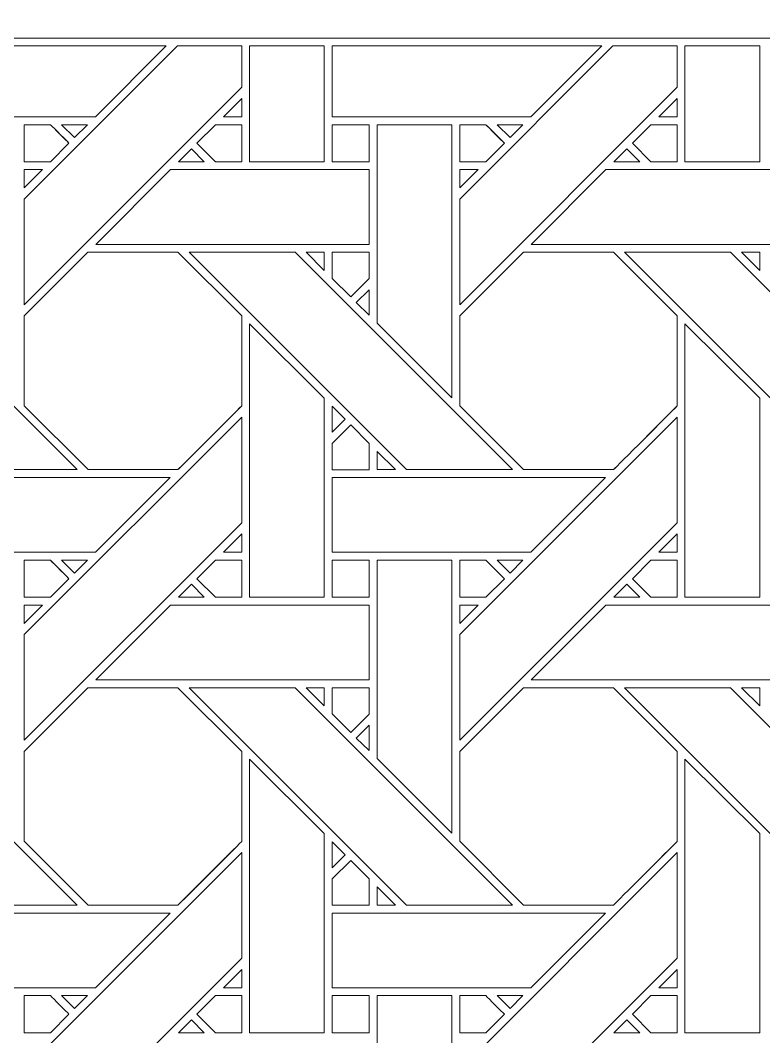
# Model space of a CAD drawing. Header units: inches. Extents: x 6.4 to 18.4, y 3.1 to 15.1.
# Drawn here: x 12.612 to 14.231, y 5.251 to 7.465 of the extents above; entities that cross this region are included whole.
import ezdxf

# ---------------------------------------------------------------- set-up
doc = ezdxf.new("R2010")
doc.units = ezdxf.units.IN
doc.header["$MEASUREMENT"] = 0
doc.layers.add('Design', color=7, linetype='Continuous', lineweight=0)

msp = doc.modelspace()

# ---------------------------------------------------------------- linework, layer by layer
at = {"layer": 'Design'}
for points, knots in [([(12.3829, 15.0948), (9.0691, 15.0948), (6.3829, 12.4085), (6.3829, 9.0948), (6.3829, 5.7811), (9.0691, 3.0948), (12.3829, 3.0948), (15.6966, 3.0948), (18.3829, 5.7811), (18.3829, 9.0948), (18.3829, 12.4085), (15.6966, 15.0948), (12.3829, 15.0948)], [0, 0, 0, 0, 1, 1, 1, 2, 2, 2, 3, 3, 3, 4, 4, 4, 4]), ([(17.3637, 7.426), (17.3637, 7.426), (17.338, 7.426), (17.338, 7.426), (16.5066, 7.426), (16.0033, 7.426), (15.7121, 7.426), (15.4417, 7.426), (15.3541, 7.426), (15.3568, 7.426), (14.6303, 7.426), (12.5831, 7.426), (7.4146, 7.426), (7.402, 7.426), (7.3964, 7.4266), (7.3922, 7.4227), (7.3894, 7.42), (7.3876, 7.4172), (7.3922, 7.4035), (8.0968, 5.3236), (10.0649, 3.8266), (12.3829, 3.8266), (14.6933, 3.8266), (16.6562, 5.314), (17.3666, 7.3834), (17.3711, 7.3963), (17.3739, 7.4043), (17.3756, 7.4094), (17.3784, 7.4176), (17.3723, 7.426), (17.3637, 7.426)], [0, 0, 0, 0, 1, 1, 1, 2, 2, 2, 3, 3, 3, 4, 4, 4, 5, 5, 5, 6, 6, 6, 7, 7, 7, 8, 8, 8, 9, 9, 9, 10, 10, 10, 10]), ([(12.3425, 7.4093), (12.3425, 7.4093), (12.9298, 7.4093), (12.9298, 7.4093), (12.9298, 7.4093), (12.7755, 7.255), (12.7755, 7.255), (12.7755, 7.255), (12.3425, 7.255), (12.3425, 7.255), (12.3425, 7.255), (12.3425, 7.4093), (12.3425, 7.4093)], [0, 0, 0, 0, 1, 1, 1, 2, 2, 2, 3, 3, 3, 4, 4, 4, 4]), ([(13.0941, 7.4093), (13.0941, 7.4093), (13.0941, 7.3192), (13.0941, 7.3192), (13.0941, 7.3192), (12.6204, 6.8455), (12.6204, 6.8455), (12.6204, 6.8455), (12.6204, 7.0756), (12.6204, 7.0756), (12.6204, 7.0756), (12.9541, 7.4093), (12.9541, 7.4093), (12.9541, 7.4093), (13.0941, 7.4093), (13.0941, 7.4093)], [0, 0, 0, 0, 1, 1, 1, 2, 2, 2, 3, 3, 3, 4, 4, 4, 5, 5, 5, 5]), ([(13.1112, 7.4093), (13.1112, 7.4093), (13.274, 7.4093), (13.274, 7.4093), (13.274, 7.4093), (13.274, 7.157), (13.274, 7.157), (13.274, 7.157), (13.1112, 7.157), (13.1112, 7.157), (13.1112, 7.157), (13.1112, 7.4093), (13.1112, 7.4093)], [0, 0, 0, 0, 1, 1, 1, 2, 2, 2, 3, 3, 3, 4, 4, 4, 4]), ([(13.2913, 7.4093), (13.2913, 7.4093), (13.8786, 7.4093), (13.8786, 7.4093), (13.8786, 7.4093), (13.7242, 7.255), (13.7242, 7.255), (13.7242, 7.255), (13.2913, 7.255), (13.2913, 7.255), (13.2913, 7.255), (13.2913, 7.4093), (13.2913, 7.4093)], [0, 0, 0, 0, 1, 1, 1, 2, 2, 2, 3, 3, 3, 4, 4, 4, 4]), ([(14.0428, 7.4093), (14.0428, 7.4093), (14.0428, 7.3192), (14.0428, 7.3192), (14.0428, 7.3192), (13.5691, 6.8455), (13.5691, 6.8455), (13.5691, 6.8455), (13.5691, 7.0756), (13.5691, 7.0756), (13.5691, 7.0756), (13.9028, 7.4093), (13.9028, 7.4093), (13.9028, 7.4093), (14.0428, 7.4093), (14.0428, 7.4093)], [0, 0, 0, 0, 1, 1, 1, 2, 2, 2, 3, 3, 3, 4, 4, 4, 5, 5, 5, 5]), ([(14.0599, 7.4093), (14.0599, 7.4093), (14.2227, 7.4093), (14.2227, 7.4093), (14.2227, 7.4093), (14.2227, 7.157), (14.2227, 7.157), (14.2227, 7.157), (14.0599, 7.157), (14.0599, 7.157), (14.0599, 7.157), (14.0599, 7.4093), (14.0599, 7.4093)], [0, 0, 0, 0, 1, 1, 1, 2, 2, 2, 3, 3, 3, 4, 4, 4, 4]), ([(13.0543, 7.255), (13.0543, 7.255), (13.0941, 7.2948), (13.0941, 7.2948), (13.0941, 7.2948), (13.0941, 7.255), (13.0941, 7.255), (13.0941, 7.255), (13.0543, 7.255), (13.0543, 7.255)], [0, 0, 0, 0, 1, 1, 1, 2, 2, 2, 3, 3, 3, 3]), ([(14.003, 7.255), (14.003, 7.255), (14.0428, 7.2948), (14.0428, 7.2948), (14.0428, 7.2948), (14.0428, 7.255), (14.0428, 7.255), (14.0428, 7.255), (14.003, 7.255), (14.003, 7.255)], [0, 0, 0, 0, 1, 1, 1, 2, 2, 2, 3, 3, 3, 3]), ([(12.6204, 7.1569), (12.6204, 7.1569), (12.6204, 7.2377), (12.6204, 7.2377), (12.6204, 7.2377), (12.6775, 7.2377), (12.6775, 7.2377), (12.6826, 7.2326), (12.7134, 7.2018), (12.7178, 7.1974), (12.7178, 7.1974), (12.6774, 7.1569), (12.6774, 7.1569), (12.6774, 7.1569), (12.6204, 7.1569), (12.6204, 7.1569)], [0, 0, 0, 0, 1, 1, 1, 2, 2, 2, 3, 3, 3, 4, 4, 4, 5, 5, 5, 5]), ([(12.7178, 7.1974), (12.7178, 7.1974), (12.6774, 7.1569), (12.6774, 7.1569), (12.6774, 7.1569), (12.6204, 7.1569), (12.6204, 7.1569), (12.6204, 7.1569), (12.6204, 7.2377), (12.6204, 7.2377), (12.6204, 7.2377), (12.6775, 7.2377), (12.6775, 7.2377), (12.6829, 7.2323), (12.7178, 7.1974), (12.7178, 7.1974)], [0, 0, 0, 0, 1, 1, 1, 2, 2, 2, 3, 3, 3, 4, 4, 4, 5, 5, 5, 5]), ([(12.7018, 7.2377), (12.7018, 7.2377), (12.7583, 7.2377), (12.7583, 7.2377), (12.7583, 7.2377), (12.73, 7.2096), (12.73, 7.2096), (12.73, 7.2096), (12.7018, 7.2377), (12.7018, 7.2377)], [0, 0, 0, 0, 1, 1, 1, 2, 2, 2, 3, 3, 3, 3]), ([(13.0941, 7.1569), (13.0941, 7.1569), (13.037, 7.1569), (13.037, 7.1569), (13.037, 7.1569), (12.9966, 7.1973), (12.9966, 7.1973), (12.9966, 7.1973), (13.037, 7.2377), (13.037, 7.2377), (13.037, 7.2377), (13.0941, 7.2377), (13.0941, 7.2377), (13.0941, 7.2377), (13.0941, 7.1569), (13.0941, 7.1569)], [0, 0, 0, 0, 1, 1, 1, 2, 2, 2, 3, 3, 3, 4, 4, 4, 5, 5, 5, 5]), ([(13.0941, 7.2377), (13.0941, 7.2377), (13.0941, 7.1569), (13.0941, 7.1569), (13.0941, 7.1569), (13.037, 7.1569), (13.037, 7.1569), (13.037, 7.1569), (12.9966, 7.1973), (12.9966, 7.1973), (12.9966, 7.1973), (13.037, 7.2377), (13.037, 7.2377), (13.037, 7.2377), (13.0941, 7.2377), (13.0941, 7.2377)], [0, 0, 0, 0, 1, 1, 1, 2, 2, 2, 3, 3, 3, 4, 4, 4, 5, 5, 5, 5]), ([(13.2913, 7.1569), (13.2913, 7.1569), (13.2913, 7.2377), (13.2913, 7.2377), (13.2913, 7.2377), (13.3715, 7.2377), (13.3715, 7.2377), (13.3715, 7.2377), (13.3715, 7.1569), (13.3715, 7.1569), (13.3715, 7.1569), (13.2913, 7.1569), (13.2913, 7.1569)], [0, 0, 0, 0, 1, 1, 1, 2, 2, 2, 3, 3, 3, 4, 4, 4, 4]), ([(13.2913, 7.2377), (13.2913, 7.2377), (13.3715, 7.2377), (13.3715, 7.2377), (13.3715, 7.2377), (13.3715, 7.1569), (13.3715, 7.1569), (13.3715, 7.1569), (13.2913, 7.1569), (13.2913, 7.1569), (13.2913, 7.1569), (13.2913, 7.2377), (13.2913, 7.2377)], [0, 0, 0, 0, 1, 1, 1, 2, 2, 2, 3, 3, 3, 4, 4, 4, 4]), ([(13.3891, 6.8055), (13.3891, 6.8055), (13.3891, 7.2377), (13.3891, 7.2377), (13.3891, 7.2377), (13.552, 7.2377), (13.552, 7.2377), (13.552, 7.2377), (13.552, 6.6426), (13.552, 6.6426), (13.552, 6.6426), (13.3891, 6.8055), (13.3891, 6.8055)], [0, 0, 0, 0, 1, 1, 1, 2, 2, 2, 3, 3, 3, 4, 4, 4, 4]), ([(13.5691, 7.1569), (13.5691, 7.1569), (13.5691, 7.2377), (13.5691, 7.2377), (13.5691, 7.2377), (13.6262, 7.2377), (13.6262, 7.2377), (13.6313, 7.2326), (13.6621, 7.2018), (13.6665, 7.1974), (13.6665, 7.1974), (13.6261, 7.1569), (13.6261, 7.1569), (13.6261, 7.1569), (13.5691, 7.1569), (13.5691, 7.1569)], [0, 0, 0, 0, 1, 1, 1, 2, 2, 2, 3, 3, 3, 4, 4, 4, 5, 5, 5, 5]), ([(13.6665, 7.1974), (13.6665, 7.1974), (13.6261, 7.1569), (13.6261, 7.1569), (13.6261, 7.1569), (13.5691, 7.1569), (13.5691, 7.1569), (13.5691, 7.1569), (13.5691, 7.2377), (13.5691, 7.2377), (13.5691, 7.2377), (13.6262, 7.2377), (13.6262, 7.2377), (13.6316, 7.2323), (13.6665, 7.1974), (13.6665, 7.1974)], [0, 0, 0, 0, 1, 1, 1, 2, 2, 2, 3, 3, 3, 4, 4, 4, 5, 5, 5, 5]), ([(13.6505, 7.2377), (13.6505, 7.2377), (13.707, 7.2377), (13.707, 7.2377), (13.707, 7.2377), (13.6787, 7.2096), (13.6787, 7.2096), (13.6787, 7.2096), (13.6505, 7.2377), (13.6505, 7.2377)], [0, 0, 0, 0, 1, 1, 1, 2, 2, 2, 3, 3, 3, 3]), ([(14.0428, 7.1569), (14.0428, 7.1569), (13.9857, 7.1569), (13.9857, 7.1569), (13.9857, 7.1569), (13.9453, 7.1973), (13.9453, 7.1973), (13.9453, 7.1973), (13.9858, 7.2377), (13.9858, 7.2377), (13.9858, 7.2377), (14.0428, 7.2377), (14.0428, 7.2377), (14.0428, 7.2377), (14.0428, 7.1569), (14.0428, 7.1569)], [0, 0, 0, 0, 1, 1, 1, 2, 2, 2, 3, 3, 3, 4, 4, 4, 5, 5, 5, 5]), ([(14.0428, 7.1569), (14.0428, 7.1569), (13.9857, 7.1569), (13.9857, 7.1569), (13.9857, 7.1569), (13.9453, 7.1973), (13.9453, 7.1973), (13.9453, 7.1973), (13.9858, 7.2377), (13.9858, 7.2377), (13.9858, 7.2377), (14.0428, 7.2377), (14.0428, 7.2377), (14.0428, 7.2377), (14.0428, 7.1569), (14.0428, 7.1569)], [0, 0, 0, 0, 1, 1, 1, 2, 2, 2, 3, 3, 3, 4, 4, 4, 5, 5, 5, 5]), ([(13.0127, 7.157), (13.0127, 7.157), (12.9562, 7.157), (12.9562, 7.157), (12.9562, 7.157), (12.9845, 7.1852), (12.9845, 7.1852), (12.9845, 7.1852), (13.0127, 7.157), (13.0127, 7.157)], [0, 0, 0, 0, 1, 1, 1, 2, 2, 2, 3, 3, 3, 3]), ([(13.905, 7.157), (13.905, 7.157), (13.9332, 7.1852), (13.9332, 7.1852), (13.9332, 7.1852), (13.9615, 7.157), (13.9615, 7.157), (13.9615, 7.157), (13.905, 7.157), (13.905, 7.157)], [0, 0, 0, 0, 1, 1, 1, 2, 2, 2, 3, 3, 3, 3]), ([(12.6602, 7.1398), (12.6602, 7.1398), (12.6204, 7.1), (12.6204, 7.1), (12.6204, 7.1), (12.6204, 7.1398), (12.6204, 7.1398), (12.6204, 7.1398), (12.6602, 7.1398), (12.6602, 7.1398)], [0, 0, 0, 0, 1, 1, 1, 2, 2, 2, 3, 3, 3, 3]), ([(13.3715, 7.1398), (13.3715, 7.1398), (13.3715, 6.977), (13.3715, 6.977), (13.3715, 6.977), (12.7762, 6.977), (12.7762, 6.977), (12.7762, 6.977), (12.9391, 7.1398), (12.9391, 7.1398), (12.9391, 7.1398), (13.3715, 7.1398), (13.3715, 7.1398)], [0, 0, 0, 0, 1, 1, 1, 2, 2, 2, 3, 3, 3, 4, 4, 4, 4]), ([(13.609, 7.1398), (13.609, 7.1398), (13.5691, 7.1), (13.5691, 7.1), (13.5691, 7.1), (13.5691, 7.1398), (13.5691, 7.1398), (13.5691, 7.1398), (13.609, 7.1398), (13.609, 7.1398)], [0, 0, 0, 0, 1, 1, 1, 2, 2, 2, 3, 3, 3, 3]), ([(14.3203, 7.1398), (14.3203, 7.1398), (14.3203, 6.977), (14.3203, 6.977), (14.3203, 6.977), (13.725, 6.977), (13.725, 6.977), (13.725, 6.977), (13.8878, 7.1398), (13.8878, 7.1398), (13.8878, 7.1398), (14.3203, 7.1398), (14.3203, 7.1398)], [0, 0, 0, 0, 1, 1, 1, 2, 2, 2, 3, 3, 3, 4, 4, 4, 4]), ([(12.7354, 6.4862), (12.7354, 6.4862), (12.5044, 6.4862), (12.5044, 6.4862), (12.5044, 6.4862), (12.0308, 6.9599), (12.0308, 6.9599), (12.0308, 6.9599), (12.2618, 6.9599), (12.2618, 6.9599), (12.2618, 6.9599), (12.7354, 6.4862), (12.7354, 6.4862)], [0, 0, 0, 0, 1, 1, 1, 2, 2, 2, 3, 3, 3, 4, 4, 4, 4]), ([(12.9553, 6.4862), (12.9553, 6.4862), (12.7596, 6.4862), (12.7596, 6.4862), (12.7596, 6.4862), (12.6204, 6.6255), (12.6204, 6.6255), (12.6204, 6.6255), (12.6204, 6.8211), (12.6204, 6.8211), (12.6204, 6.8211), (12.7591, 6.9598), (12.7591, 6.9598), (12.7591, 6.9598), (12.9553, 6.9598), (12.9553, 6.9598), (12.9553, 6.9598), (13.0941, 6.8211), (13.0941, 6.8211), (13.0941, 6.8211), (13.0941, 6.6249), (13.0941, 6.6249), (13.0763, 6.607), (12.9643, 6.4952), (12.9553, 6.4862)], [0, 0, 0, 0, 1, 1, 1, 2, 2, 2, 3, 3, 3, 4, 4, 4, 5, 5, 5, 6, 6, 6, 7, 7, 7, 8, 8, 8, 8]), ([(12.9553, 6.9598), (12.9553, 6.9598), (13.0941, 6.8211), (13.0941, 6.8211), (13.0941, 6.8211), (13.0941, 6.6249), (13.0941, 6.6249), (13.0756, 6.6063), (12.9638, 6.4947), (12.9553, 6.4862), (12.9553, 6.4862), (12.7596, 6.4862), (12.7596, 6.4862), (12.7596, 6.4862), (12.6204, 6.6255), (12.6204, 6.6255), (12.6204, 6.6255), (12.6204, 6.8211), (12.6204, 6.8211), (12.6204, 6.8211), (12.7591, 6.9598), (12.7591, 6.9598), (12.7591, 6.9598), (12.9553, 6.9598), (12.9553, 6.9598)], [0, 0, 0, 0, 1, 1, 1, 2, 2, 2, 3, 3, 3, 4, 4, 4, 5, 5, 5, 6, 6, 6, 7, 7, 7, 8, 8, 8, 8]), ([(13.6841, 6.4862), (13.6841, 6.4862), (13.4531, 6.4862), (13.4531, 6.4862), (13.4531, 6.4862), (12.9795, 6.9599), (12.9795, 6.9599), (12.9795, 6.9599), (13.2105, 6.9599), (13.2105, 6.9599), (13.2105, 6.9599), (13.6841, 6.4862), (13.6841, 6.4862)], [0, 0, 0, 0, 1, 1, 1, 2, 2, 2, 3, 3, 3, 4, 4, 4, 4]), ([(13.2346, 6.9599), (13.2346, 6.9599), (13.2741, 6.9599), (13.2741, 6.9599), (13.2741, 6.9599), (13.2741, 6.92), (13.2741, 6.92), (13.2741, 6.92), (13.2346, 6.9599), (13.2346, 6.9599)], [0, 0, 0, 0, 1, 1, 1, 2, 2, 2, 3, 3, 3, 3]), ([(13.2913, 6.9027), (13.2913, 6.9027), (13.2913, 6.9599), (13.2913, 6.9599), (13.2913, 6.9599), (13.3715, 6.9599), (13.3715, 6.9599), (13.3715, 6.9599), (13.3715, 6.9023), (13.3715, 6.9023), (13.3715, 6.9023), (13.3316, 6.8623), (13.3316, 6.8623), (13.3316, 6.8623), (13.2913, 6.9027), (13.2913, 6.9027)], [0, 0, 0, 0, 1, 1, 1, 2, 2, 2, 3, 3, 3, 4, 4, 4, 5, 5, 5, 5]), ([(13.3715, 6.9023), (13.3715, 6.9023), (13.3316, 6.8623), (13.3316, 6.8623), (13.3316, 6.8623), (13.2913, 6.9027), (13.2913, 6.9027), (13.2913, 6.9027), (13.2913, 6.9599), (13.2913, 6.9599), (13.2913, 6.9599), (13.3715, 6.9599), (13.3715, 6.9599), (13.3715, 6.9599), (13.3715, 6.9023), (13.3715, 6.9023)], [0, 0, 0, 0, 1, 1, 1, 2, 2, 2, 3, 3, 3, 4, 4, 4, 5, 5, 5, 5]), ([(13.9041, 6.4862), (13.9041, 6.4862), (13.7084, 6.4862), (13.7084, 6.4862), (13.7084, 6.4862), (13.5691, 6.6255), (13.5691, 6.6255), (13.5691, 6.6255), (13.5691, 6.8211), (13.5691, 6.8211), (13.5691, 6.8211), (13.7078, 6.9598), (13.7078, 6.9598), (13.7078, 6.9598), (13.904, 6.9598), (13.904, 6.9598), (13.904, 6.9598), (14.0428, 6.8211), (14.0428, 6.8211), (14.0428, 6.8211), (14.0428, 6.6249), (14.0428, 6.6249), (14.025, 6.607), (13.9131, 6.4952), (13.9041, 6.4862)], [0, 0, 0, 0, 1, 1, 1, 2, 2, 2, 3, 3, 3, 4, 4, 4, 5, 5, 5, 6, 6, 6, 7, 7, 7, 8, 8, 8, 8]), ([(13.904, 6.9598), (13.904, 6.9598), (14.0428, 6.8211), (14.0428, 6.8211), (14.0428, 6.8211), (14.0428, 6.6249), (14.0428, 6.6249), (14.0247, 6.6067), (13.9129, 6.495), (13.9041, 6.4862), (13.9041, 6.4862), (13.7084, 6.4862), (13.7084, 6.4862), (13.7084, 6.4862), (13.5691, 6.6255), (13.5691, 6.6255), (13.5691, 6.6255), (13.5691, 6.8211), (13.5691, 6.8211), (13.5691, 6.8211), (13.7078, 6.9598), (13.7078, 6.9598), (13.7078, 6.9598), (13.904, 6.9598), (13.904, 6.9598)], [0, 0, 0, 0, 1, 1, 1, 2, 2, 2, 3, 3, 3, 4, 4, 4, 5, 5, 5, 6, 6, 6, 7, 7, 7, 8, 8, 8, 8]), ([(14.6329, 6.4862), (14.6329, 6.4862), (14.4018, 6.4862), (14.4018, 6.4862), (14.4018, 6.4862), (13.9283, 6.9599), (13.9283, 6.9599), (13.9283, 6.9599), (14.1592, 6.9599), (14.1592, 6.9599), (14.1592, 6.9599), (14.6329, 6.4862), (14.6329, 6.4862)], [0, 0, 0, 0, 1, 1, 1, 2, 2, 2, 3, 3, 3, 4, 4, 4, 4]), ([(14.1833, 6.9599), (14.1833, 6.9599), (14.2228, 6.9599), (14.2228, 6.9599), (14.2228, 6.9599), (14.2228, 6.92), (14.2228, 6.92), (14.2228, 6.92), (14.1833, 6.9599), (14.1833, 6.9599)], [0, 0, 0, 0, 1, 1, 1, 2, 2, 2, 3, 3, 3, 3]), ([(13.3715, 6.878), (13.3715, 6.878), (13.3715, 6.8229), (13.3715, 6.8229), (13.3715, 6.8229), (13.3438, 6.8503), (13.3438, 6.8503), (13.3438, 6.8503), (13.3715, 6.878), (13.3715, 6.878)], [0, 0, 0, 0, 1, 1, 1, 2, 2, 2, 3, 3, 3, 3]), ([(13.1112, 6.2082), (13.1112, 6.2082), (13.1112, 6.8041), (13.1112, 6.8041), (13.1112, 6.8041), (13.274, 6.6419), (13.274, 6.6419), (13.274, 6.6419), (13.274, 6.2082), (13.274, 6.2082), (13.274, 6.2082), (13.1112, 6.2082), (13.1112, 6.2082)], [0, 0, 0, 0, 1, 1, 1, 2, 2, 2, 3, 3, 3, 4, 4, 4, 4]), ([(14.0599, 6.2082), (14.0599, 6.2082), (14.0599, 6.8041), (14.0599, 6.8041), (14.0599, 6.8041), (14.2227, 6.6419), (14.2227, 6.6419), (14.2227, 6.6419), (14.2227, 6.2082), (14.2227, 6.2082), (14.2227, 6.2082), (14.0599, 6.2082), (14.0599, 6.2082)], [0, 0, 0, 0, 1, 1, 1, 2, 2, 2, 3, 3, 3, 4, 4, 4, 4]), ([(13.2913, 6.5677), (13.2913, 6.5677), (13.2913, 6.6244), (13.2913, 6.6244), (13.2913, 6.6244), (13.3195, 6.5958), (13.3195, 6.5958), (13.3195, 6.5958), (13.2913, 6.5677), (13.2913, 6.5677)], [0, 0, 0, 0, 1, 1, 1, 2, 2, 2, 3, 3, 3, 3]), ([(13.0941, 6.3705), (13.0941, 6.3705), (12.6204, 5.8968), (12.6204, 5.8968), (12.6204, 5.8968), (12.6204, 6.1269), (12.6204, 6.1269), (12.6204, 6.1269), (13.0941, 6.6005), (13.0941, 6.6005), (13.0941, 6.6005), (13.0941, 6.3705), (13.0941, 6.3705)], [0, 0, 0, 0, 1, 1, 1, 2, 2, 2, 3, 3, 3, 4, 4, 4, 4]), ([(14.0428, 6.3705), (14.0428, 6.3705), (13.5691, 5.8968), (13.5691, 5.8968), (13.5691, 5.8968), (13.5691, 6.1269), (13.5691, 6.1269), (13.5691, 6.1269), (14.0428, 6.6005), (14.0428, 6.6005), (14.0428, 6.6005), (14.0428, 6.3705), (14.0428, 6.3705)], [0, 0, 0, 0, 1, 1, 1, 2, 2, 2, 3, 3, 3, 4, 4, 4, 4]), ([(13.3719, 6.486), (13.3719, 6.486), (13.2913, 6.486), (13.2913, 6.486), (13.2913, 6.486), (13.2913, 6.5433), (13.2913, 6.5433), (13.2913, 6.5433), (13.3316, 6.5836), (13.3316, 6.5836), (13.3316, 6.5836), (13.3719, 6.5433), (13.3719, 6.5433), (13.3719, 6.5433), (13.3719, 6.486), (13.3719, 6.486)], [0, 0, 0, 0, 1, 1, 1, 2, 2, 2, 3, 3, 3, 4, 4, 4, 5, 5, 5, 5]), ([(13.3049, 6.5569), (13.3049, 6.5569), (13.3316, 6.5836), (13.3316, 6.5836), (13.3316, 6.5836), (13.3719, 6.5433), (13.3719, 6.5433), (13.3719, 6.5433), (13.3719, 6.486), (13.3719, 6.486), (13.3719, 6.486), (13.2913, 6.486), (13.2913, 6.486), (13.2913, 6.486), (13.2913, 6.5433), (13.2913, 6.5433), (13.2913, 6.5433), (13.3049, 6.5569), (13.3049, 6.5569)], [0, 0, 0, 0, 1, 1, 1, 2, 2, 2, 3, 3, 3, 4, 4, 4, 5, 5, 5, 6, 6, 6, 6]), ([(13.3892, 6.4862), (13.3892, 6.4862), (13.3892, 6.526), (13.3892, 6.526), (13.3892, 6.526), (13.4289, 6.4862), (13.4289, 6.4862), (13.4289, 6.4862), (13.3892, 6.4862), (13.3892, 6.4862)], [0, 0, 0, 0, 1, 1, 1, 2, 2, 2, 3, 3, 3, 3]), ([(12.9382, 6.469), (12.9382, 6.469), (12.7755, 6.3063), (12.7755, 6.3063), (12.7755, 6.3063), (12.3425, 6.3063), (12.3425, 6.3063), (12.3425, 6.3063), (12.3425, 6.469), (12.3425, 6.469), (12.3425, 6.469), (12.9382, 6.469), (12.9382, 6.469)], [0, 0, 0, 0, 1, 1, 1, 2, 2, 2, 3, 3, 3, 4, 4, 4, 4]), ([(13.887, 6.469), (13.887, 6.469), (13.7242, 6.3063), (13.7242, 6.3063), (13.7242, 6.3063), (13.2913, 6.3063), (13.2913, 6.3063), (13.2913, 6.3063), (13.2913, 6.469), (13.2913, 6.469), (13.2913, 6.469), (13.887, 6.469), (13.887, 6.469)], [0, 0, 0, 0, 1, 1, 1, 2, 2, 2, 3, 3, 3, 4, 4, 4, 4]), ([(13.0543, 6.3063), (13.0543, 6.3063), (13.0941, 6.3461), (13.0941, 6.3461), (13.0941, 6.3461), (13.0941, 6.3063), (13.0941, 6.3063), (13.0941, 6.3063), (13.0543, 6.3063), (13.0543, 6.3063)], [0, 0, 0, 0, 1, 1, 1, 2, 2, 2, 3, 3, 3, 3]), ([(14.003, 6.3063), (14.003, 6.3063), (14.0428, 6.3461), (14.0428, 6.3461), (14.0428, 6.3461), (14.0428, 6.3063), (14.0428, 6.3063), (14.0428, 6.3063), (14.003, 6.3063), (14.003, 6.3063)], [0, 0, 0, 0, 1, 1, 1, 2, 2, 2, 3, 3, 3, 3]), ([(12.6204, 6.2082), (12.6204, 6.2082), (12.6204, 6.289), (12.6204, 6.289), (12.6204, 6.289), (12.6775, 6.289), (12.6775, 6.289), (12.6826, 6.2839), (12.7134, 6.2531), (12.7178, 6.2486), (12.7178, 6.2486), (12.6774, 6.2082), (12.6774, 6.2082), (12.6774, 6.2082), (12.6204, 6.2082), (12.6204, 6.2082)], [0, 0, 0, 0, 1, 1, 1, 2, 2, 2, 3, 3, 3, 4, 4, 4, 5, 5, 5, 5]), ([(12.7178, 6.2486), (12.7178, 6.2486), (12.6774, 6.2082), (12.6774, 6.2082), (12.6774, 6.2082), (12.6204, 6.2082), (12.6204, 6.2082), (12.6204, 6.2082), (12.6204, 6.289), (12.6204, 6.289), (12.6204, 6.289), (12.6775, 6.289), (12.6775, 6.289), (12.6829, 6.2836), (12.7178, 6.2486), (12.7178, 6.2486)], [0, 0, 0, 0, 1, 1, 1, 2, 2, 2, 3, 3, 3, 4, 4, 4, 5, 5, 5, 5]), ([(12.7018, 6.289), (12.7018, 6.289), (12.7583, 6.289), (12.7583, 6.289), (12.7583, 6.289), (12.73, 6.2608), (12.73, 6.2608), (12.73, 6.2608), (12.7018, 6.289), (12.7018, 6.289)], [0, 0, 0, 0, 1, 1, 1, 2, 2, 2, 3, 3, 3, 3]), ([(13.0941, 6.2082), (13.0941, 6.2082), (13.037, 6.2082), (13.037, 6.2082), (13.037, 6.2082), (12.9966, 6.2486), (12.9966, 6.2486), (12.9966, 6.2486), (13.037, 6.289), (13.037, 6.289), (13.037, 6.289), (13.0941, 6.289), (13.0941, 6.289), (13.0941, 6.289), (13.0941, 6.2082), (13.0941, 6.2082)], [0, 0, 0, 0, 1, 1, 1, 2, 2, 2, 3, 3, 3, 4, 4, 4, 5, 5, 5, 5]), ([(13.0941, 6.289), (13.0941, 6.289), (13.0941, 6.2082), (13.0941, 6.2082), (13.0941, 6.2082), (13.037, 6.2082), (13.037, 6.2082), (13.037, 6.2082), (12.9966, 6.2486), (12.9966, 6.2486), (12.9966, 6.2486), (13.037, 6.289), (13.037, 6.289), (13.037, 6.289), (13.0941, 6.289), (13.0941, 6.289)], [0, 0, 0, 0, 1, 1, 1, 2, 2, 2, 3, 3, 3, 4, 4, 4, 5, 5, 5, 5]), ([(13.2913, 6.2082), (13.2913, 6.2082), (13.2913, 6.289), (13.2913, 6.289), (13.2913, 6.289), (13.3715, 6.289), (13.3715, 6.289), (13.3715, 6.289), (13.3715, 6.2082), (13.3715, 6.2082), (13.3715, 6.2082), (13.2913, 6.2082), (13.2913, 6.2082)], [0, 0, 0, 0, 1, 1, 1, 2, 2, 2, 3, 3, 3, 4, 4, 4, 4]), ([(13.3715, 6.289), (13.3715, 6.289), (13.3715, 6.2082), (13.3715, 6.2082), (13.3715, 6.2082), (13.2913, 6.2082), (13.2913, 6.2082), (13.2913, 6.2082), (13.2913, 6.289), (13.2913, 6.289), (13.2913, 6.289), (13.3715, 6.289), (13.3715, 6.289)], [0, 0, 0, 0, 1, 1, 1, 2, 2, 2, 3, 3, 3, 4, 4, 4, 4]), ([(13.3891, 5.8568), (13.3891, 5.8568), (13.3891, 6.289), (13.3891, 6.289), (13.3891, 6.289), (13.552, 6.289), (13.552, 6.289), (13.552, 6.289), (13.552, 5.6939), (13.552, 5.6939), (13.552, 5.6939), (13.3891, 5.8568), (13.3891, 5.8568)], [0, 0, 0, 0, 1, 1, 1, 2, 2, 2, 3, 3, 3, 4, 4, 4, 4]), ([(13.5691, 6.2082), (13.5691, 6.2082), (13.5691, 6.289), (13.5691, 6.289), (13.5691, 6.289), (13.6262, 6.289), (13.6262, 6.289), (13.6313, 6.2839), (13.6621, 6.2531), (13.6665, 6.2486), (13.6665, 6.2486), (13.6261, 6.2082), (13.6261, 6.2082), (13.6261, 6.2082), (13.5691, 6.2082), (13.5691, 6.2082)], [0, 0, 0, 0, 1, 1, 1, 2, 2, 2, 3, 3, 3, 4, 4, 4, 5, 5, 5, 5]), ([(13.6665, 6.2486), (13.6665, 6.2486), (13.6261, 6.2082), (13.6261, 6.2082), (13.6261, 6.2082), (13.5691, 6.2082), (13.5691, 6.2082), (13.5691, 6.2082), (13.5691, 6.289), (13.5691, 6.289), (13.5691, 6.289), (13.6262, 6.289), (13.6262, 6.289), (13.6262, 6.289), (13.6665, 6.2486), (13.6665, 6.2486)], [0, 0, 0, 0, 1, 1, 1, 2, 2, 2, 3, 3, 3, 4, 4, 4, 5, 5, 5, 5]), ([(13.6505, 6.289), (13.6505, 6.289), (13.707, 6.289), (13.707, 6.289), (13.707, 6.289), (13.6787, 6.2608), (13.6787, 6.2608), (13.6787, 6.2608), (13.6505, 6.289), (13.6505, 6.289)], [0, 0, 0, 0, 1, 1, 1, 2, 2, 2, 3, 3, 3, 3]), ([(14.0428, 6.2082), (14.0428, 6.2082), (13.9857, 6.2082), (13.9857, 6.2082), (13.9857, 6.2082), (13.9453, 6.2486), (13.9453, 6.2486), (13.9453, 6.2486), (13.9858, 6.289), (13.9858, 6.289), (13.9858, 6.289), (14.0428, 6.289), (14.0428, 6.289), (14.0428, 6.289), (14.0428, 6.2082), (14.0428, 6.2082)], [0, 0, 0, 0, 1, 1, 1, 2, 2, 2, 3, 3, 3, 4, 4, 4, 5, 5, 5, 5]), ([(14.0428, 6.2082), (14.0428, 6.2082), (13.9857, 6.2082), (13.9857, 6.2082), (13.9857, 6.2082), (13.9453, 6.2486), (13.9453, 6.2486), (13.9453, 6.2486), (13.9858, 6.289), (13.9858, 6.289), (13.9858, 6.289), (14.0428, 6.289), (14.0428, 6.289), (14.0428, 6.289), (14.0428, 6.2082), (14.0428, 6.2082)], [0, 0, 0, 0, 1, 1, 1, 2, 2, 2, 3, 3, 3, 4, 4, 4, 5, 5, 5, 5]), ([(13.0127, 6.2082), (13.0127, 6.2082), (12.9562, 6.2082), (12.9562, 6.2082), (12.9562, 6.2082), (12.9845, 6.2365), (12.9845, 6.2365), (12.9845, 6.2365), (13.0127, 6.2082), (13.0127, 6.2082)], [0, 0, 0, 0, 1, 1, 1, 2, 2, 2, 3, 3, 3, 3]), ([(13.905, 6.2082), (13.905, 6.2082), (13.9332, 6.2365), (13.9332, 6.2365), (13.9332, 6.2365), (13.9615, 6.2082), (13.9615, 6.2082), (13.9615, 6.2082), (13.905, 6.2082), (13.905, 6.2082)], [0, 0, 0, 0, 1, 1, 1, 2, 2, 2, 3, 3, 3, 3]), ([(12.6602, 6.1911), (12.6602, 6.1911), (12.6204, 6.1513), (12.6204, 6.1513), (12.6204, 6.1513), (12.6204, 6.1911), (12.6204, 6.1911), (12.6204, 6.1911), (12.6602, 6.1911), (12.6602, 6.1911)], [0, 0, 0, 0, 1, 1, 1, 2, 2, 2, 3, 3, 3, 3]), ([(13.3715, 6.1911), (13.3715, 6.1911), (13.3715, 6.0283), (13.3715, 6.0283), (13.3715, 6.0283), (12.7762, 6.0283), (12.7762, 6.0283), (12.7762, 6.0283), (12.9391, 6.1911), (12.9391, 6.1911), (12.9391, 6.1911), (13.3715, 6.1911), (13.3715, 6.1911)], [0, 0, 0, 0, 1, 1, 1, 2, 2, 2, 3, 3, 3, 4, 4, 4, 4]), ([(13.609, 6.1911), (13.609, 6.1911), (13.5691, 6.1513), (13.5691, 6.1513), (13.5691, 6.1513), (13.5691, 6.1911), (13.5691, 6.1911), (13.5691, 6.1911), (13.609, 6.1911), (13.609, 6.1911)], [0, 0, 0, 0, 1, 1, 1, 2, 2, 2, 3, 3, 3, 3]), ([(14.3203, 6.1911), (14.3203, 6.1911), (14.3203, 6.0283), (14.3203, 6.0283), (14.3203, 6.0283), (13.725, 6.0283), (13.725, 6.0283), (13.725, 6.0283), (13.8878, 6.1911), (13.8878, 6.1911), (13.8878, 6.1911), (14.3203, 6.1911), (14.3203, 6.1911)], [0, 0, 0, 0, 1, 1, 1, 2, 2, 2, 3, 3, 3, 4, 4, 4, 4]), ([(12.7354, 5.5375), (12.7354, 5.5375), (12.5044, 5.5375), (12.5044, 5.5375), (12.5044, 5.5375), (12.0308, 6.0112), (12.0308, 6.0112), (12.0308, 6.0112), (12.2618, 6.0112), (12.2618, 6.0112), (12.2618, 6.0112), (12.7354, 5.5375), (12.7354, 5.5375)], [0, 0, 0, 0, 1, 1, 1, 2, 2, 2, 3, 3, 3, 4, 4, 4, 4]), ([(12.9553, 5.5375), (12.9553, 5.5375), (12.7596, 5.5375), (12.7596, 5.5375), (12.7596, 5.5375), (12.6204, 5.6767), (12.6204, 5.6767), (12.6204, 5.6767), (12.6204, 5.8724), (12.6204, 5.8724), (12.6204, 5.8724), (12.7591, 6.0111), (12.7591, 6.0111), (12.7591, 6.0111), (12.9553, 6.0111), (12.9553, 6.0111), (12.9553, 6.0111), (13.0941, 5.8724), (13.0941, 5.8724), (13.0941, 5.8724), (13.0941, 5.6762), (13.0941, 5.6762), (13.0763, 5.6582), (12.9643, 5.5465), (12.9553, 5.5375)], [0, 0, 0, 0, 1, 1, 1, 2, 2, 2, 3, 3, 3, 4, 4, 4, 5, 5, 5, 6, 6, 6, 7, 7, 7, 8, 8, 8, 8]), ([(13.0941, 5.8724), (13.0941, 5.8724), (13.0941, 5.6762), (13.0941, 5.6762), (13.0756, 5.6576), (12.9638, 5.546), (12.9553, 5.5375), (12.9553, 5.5375), (12.7596, 5.5375), (12.7596, 5.5375), (12.7596, 5.5375), (12.6204, 5.6767), (12.6204, 5.6767), (12.6204, 5.6767), (12.6204, 5.8724), (12.6204, 5.8724), (12.6204, 5.8724), (12.7591, 6.0111), (12.7591, 6.0111), (12.7591, 6.0111), (12.9553, 6.0111), (12.9553, 6.0111), (12.9553, 6.0111), (13.0941, 5.8724), (13.0941, 5.8724)], [0, 0, 0, 0, 1, 1, 1, 2, 2, 2, 3, 3, 3, 4, 4, 4, 5, 5, 5, 6, 6, 6, 7, 7, 7, 8, 8, 8, 8]), ([(13.6841, 5.5375), (13.6841, 5.5375), (13.4531, 5.5375), (13.4531, 5.5375), (13.4531, 5.5375), (12.9795, 6.0112), (12.9795, 6.0112), (12.9795, 6.0112), (13.2105, 6.0112), (13.2105, 6.0112), (13.2105, 6.0112), (13.6841, 5.5375), (13.6841, 5.5375)], [0, 0, 0, 0, 1, 1, 1, 2, 2, 2, 3, 3, 3, 4, 4, 4, 4]), ([(13.2346, 6.0111), (13.2346, 6.0111), (13.2741, 6.0111), (13.2741, 6.0111), (13.2741, 6.0111), (13.2741, 5.9713), (13.2741, 5.9713), (13.2741, 5.9713), (13.2346, 6.0111), (13.2346, 6.0111)], [0, 0, 0, 0, 1, 1, 1, 2, 2, 2, 3, 3, 3, 3]), ([(13.2913, 5.9539), (13.2913, 5.9539), (13.2913, 6.0111), (13.2913, 6.0111), (13.2913, 6.0111), (13.3715, 6.0111), (13.3715, 6.0111), (13.3715, 6.0111), (13.3715, 5.9535), (13.3715, 5.9535), (13.3715, 5.9535), (13.3316, 5.9136), (13.3316, 5.9136), (13.3316, 5.9136), (13.2913, 5.9539), (13.2913, 5.9539)], [0, 0, 0, 0, 1, 1, 1, 2, 2, 2, 3, 3, 3, 4, 4, 4, 5, 5, 5, 5]), ([(13.3715, 5.9535), (13.3715, 5.9535), (13.3316, 5.9136), (13.3316, 5.9136), (13.3316, 5.9136), (13.2913, 5.9539), (13.2913, 5.9539), (13.2913, 5.9539), (13.2913, 6.0111), (13.2913, 6.0111), (13.2913, 6.0111), (13.3715, 6.0111), (13.3715, 6.0111), (13.3715, 6.0111), (13.3715, 5.9535), (13.3715, 5.9535)], [0, 0, 0, 0, 1, 1, 1, 2, 2, 2, 3, 3, 3, 4, 4, 4, 5, 5, 5, 5]), ([(13.9041, 5.5375), (13.9041, 5.5375), (13.7084, 5.5375), (13.7084, 5.5375), (13.7084, 5.5375), (13.5691, 5.6767), (13.5691, 5.6767), (13.5691, 5.6767), (13.5691, 5.8724), (13.5691, 5.8724), (13.5691, 5.8724), (13.7078, 6.0111), (13.7078, 6.0111), (13.7078, 6.0111), (13.904, 6.0111), (13.904, 6.0111), (13.904, 6.0111), (14.0428, 5.8724), (14.0428, 5.8724), (14.0428, 5.8724), (14.0428, 5.6762), (14.0428, 5.6762), (14.025, 5.6582), (13.9131, 5.5465), (13.9041, 5.5375)], [0, 0, 0, 0, 1, 1, 1, 2, 2, 2, 3, 3, 3, 4, 4, 4, 5, 5, 5, 6, 6, 6, 7, 7, 7, 8, 8, 8, 8]), ([(13.7084, 5.5375), (13.7084, 5.5375), (13.5691, 5.6767), (13.5691, 5.6767), (13.5691, 5.6767), (13.5691, 5.8724), (13.5691, 5.8724), (13.5691, 5.8724), (13.7078, 6.0111), (13.7078, 6.0111), (13.7078, 6.0111), (13.904, 6.0111), (13.904, 6.0111), (13.904, 6.0111), (14.0428, 5.8724), (14.0428, 5.8724), (14.0428, 5.8724), (14.0428, 5.6762), (14.0428, 5.6762), (14.0248, 5.658), (13.9129, 5.5463), (13.9041, 5.5375), (13.9041, 5.5375), (13.7084, 5.5375), (13.7084, 5.5375)], [0, 0, 0, 0, 1, 1, 1, 2, 2, 2, 3, 3, 3, 4, 4, 4, 5, 5, 5, 6, 6, 6, 7, 7, 7, 8, 8, 8, 8]), ([(13.9283, 6.0112), (13.9283, 6.0112), (14.1592, 6.0112), (14.1592, 6.0112), (14.1592, 6.0112), (14.6329, 5.5375), (14.6329, 5.5375), (14.6329, 5.5375), (14.4018, 5.5375), (14.4018, 5.5375), (14.4018, 5.5375), (13.9283, 6.0112), (13.9283, 6.0112)], [0, 0, 0, 0, 1, 1, 1, 2, 2, 2, 3, 3, 3, 4, 4, 4, 4]), ([(14.1833, 6.0111), (14.1833, 6.0111), (14.2228, 6.0111), (14.2228, 6.0111), (14.2228, 6.0111), (14.2228, 5.9713), (14.2228, 5.9713), (14.2228, 5.9713), (14.1833, 6.0111), (14.1833, 6.0111)], [0, 0, 0, 0, 1, 1, 1, 2, 2, 2, 3, 3, 3, 3]), ([(13.3715, 5.9293), (13.3715, 5.9293), (13.3715, 5.8741), (13.3715, 5.8741), (13.3715, 5.8741), (13.3438, 5.9015), (13.3438, 5.9015), (13.3438, 5.9015), (13.3715, 5.9293), (13.3715, 5.9293)], [0, 0, 0, 0, 1, 1, 1, 2, 2, 2, 3, 3, 3, 3]), ([(13.274, 5.6932), (13.274, 5.6932), (13.274, 5.2595), (13.274, 5.2595), (13.274, 5.2595), (13.1112, 5.2595), (13.1112, 5.2595), (13.1112, 5.2595), (13.1112, 5.8553), (13.1112, 5.8553), (13.1112, 5.8553), (13.274, 5.6932), (13.274, 5.6932)], [0, 0, 0, 0, 1, 1, 1, 2, 2, 2, 3, 3, 3, 4, 4, 4, 4]), ([(14.2227, 5.6932), (14.2227, 5.6932), (14.2227, 5.2595), (14.2227, 5.2595), (14.2227, 5.2595), (14.0599, 5.2595), (14.0599, 5.2595), (14.0599, 5.2595), (14.0599, 5.8553), (14.0599, 5.8553), (14.0599, 5.8553), (14.2227, 5.6932), (14.2227, 5.6932)], [0, 0, 0, 0, 1, 1, 1, 2, 2, 2, 3, 3, 3, 4, 4, 4, 4]), ([(13.2913, 5.6189), (13.2913, 5.6189), (13.2913, 5.6757), (13.2913, 5.6757), (13.2913, 5.6757), (13.3195, 5.6471), (13.3195, 5.6471), (13.3195, 5.6471), (13.2913, 5.6189), (13.2913, 5.6189)], [0, 0, 0, 0, 1, 1, 1, 2, 2, 2, 3, 3, 3, 3]), ([(12.6204, 5.1782), (12.6204, 5.1782), (13.0941, 5.6518), (13.0941, 5.6518), (13.0941, 5.6518), (13.0941, 5.4217), (13.0941, 5.4217), (13.0941, 5.4217), (12.6204, 4.9481), (12.6204, 4.9481), (12.6204, 4.9481), (12.6204, 5.1782), (12.6204, 5.1782)], [0, 0, 0, 0, 1, 1, 1, 2, 2, 2, 3, 3, 3, 4, 4, 4, 4]), ([(13.5691, 5.1782), (13.5691, 5.1782), (14.0428, 5.6518), (14.0428, 5.6518), (14.0428, 5.6518), (14.0428, 5.4217), (14.0428, 5.4217), (14.0428, 5.4217), (13.5691, 4.9481), (13.5691, 4.9481), (13.5691, 4.9481), (13.5691, 5.1782), (13.5691, 5.1782)], [0, 0, 0, 0, 1, 1, 1, 2, 2, 2, 3, 3, 3, 4, 4, 4, 4]), ([(13.3719, 5.5372), (13.3719, 5.5372), (13.2913, 5.5372), (13.2913, 5.5372), (13.2913, 5.5372), (13.2913, 5.5945), (13.2913, 5.5945), (13.2913, 5.5945), (13.3316, 5.6349), (13.3316, 5.6349), (13.3316, 5.6349), (13.3719, 5.5945), (13.3719, 5.5945), (13.3719, 5.5945), (13.3719, 5.5372), (13.3719, 5.5372)], [0, 0, 0, 0, 1, 1, 1, 2, 2, 2, 3, 3, 3, 4, 4, 4, 5, 5, 5, 5]), ([(13.3316, 5.6349), (13.3316, 5.6349), (13.3719, 5.5945), (13.3719, 5.5945), (13.3719, 5.5945), (13.3719, 5.5372), (13.3719, 5.5372), (13.3719, 5.5372), (13.2913, 5.5372), (13.2913, 5.5372), (13.2913, 5.5372), (13.2913, 5.5945), (13.2913, 5.5945), (13.2913, 5.5945), (13.3316, 5.6349), (13.3316, 5.6349)], [0, 0, 0, 0, 1, 1, 1, 2, 2, 2, 3, 3, 3, 4, 4, 4, 5, 5, 5, 5]), ([(13.4289, 5.5375), (13.4289, 5.5375), (13.3892, 5.5375), (13.3892, 5.5375), (13.3892, 5.5375), (13.3892, 5.5773), (13.3892, 5.5773), (13.3892, 5.5773), (13.4289, 5.5375), (13.4289, 5.5375)], [0, 0, 0, 0, 1, 1, 1, 2, 2, 2, 3, 3, 3, 3]), ([(12.3425, 5.3576), (12.3425, 5.3576), (12.3425, 5.5203), (12.3425, 5.5203), (12.3425, 5.5203), (12.9382, 5.5203), (12.9382, 5.5203), (12.9382, 5.5203), (12.7755, 5.3576), (12.7755, 5.3576), (12.7755, 5.3576), (12.3425, 5.3576), (12.3425, 5.3576)], [0, 0, 0, 0, 1, 1, 1, 2, 2, 2, 3, 3, 3, 4, 4, 4, 4]), ([(13.2913, 5.3576), (13.2913, 5.3576), (13.2913, 5.5203), (13.2913, 5.5203), (13.2913, 5.5203), (13.887, 5.5203), (13.887, 5.5203), (13.887, 5.5203), (13.7242, 5.3576), (13.7242, 5.3576), (13.7242, 5.3576), (13.2913, 5.3576), (13.2913, 5.3576)], [0, 0, 0, 0, 1, 1, 1, 2, 2, 2, 3, 3, 3, 4, 4, 4, 4]), ([(13.0543, 5.3576), (13.0543, 5.3576), (13.0941, 5.3973), (13.0941, 5.3973), (13.0941, 5.3973), (13.0941, 5.3576), (13.0941, 5.3576), (13.0941, 5.3576), (13.0543, 5.3576), (13.0543, 5.3576)], [0, 0, 0, 0, 1, 1, 1, 2, 2, 2, 3, 3, 3, 3]), ([(14.003, 5.3576), (14.003, 5.3576), (14.0428, 5.3973), (14.0428, 5.3973), (14.0428, 5.3973), (14.0428, 5.3576), (14.0428, 5.3576), (14.0428, 5.3576), (14.003, 5.3576), (14.003, 5.3576)], [0, 0, 0, 0, 1, 1, 1, 2, 2, 2, 3, 3, 3, 3]), ([(12.6204, 5.2595), (12.6204, 5.2595), (12.6204, 5.3403), (12.6204, 5.3403), (12.6204, 5.3403), (12.6775, 5.3403), (12.6775, 5.3403), (12.6826, 5.3351), (12.7134, 5.3043), (12.7178, 5.2999), (12.7178, 5.2999), (12.6774, 5.2595), (12.6774, 5.2595), (12.6774, 5.2595), (12.6204, 5.2595), (12.6204, 5.2595)], [0, 0, 0, 0, 1, 1, 1, 2, 2, 2, 3, 3, 3, 4, 4, 4, 5, 5, 5, 5]), ([(12.6204, 5.3403), (12.6204, 5.3403), (12.6775, 5.3403), (12.6775, 5.3403), (12.6828, 5.335), (12.7136, 5.3041), (12.7178, 5.2999), (12.7178, 5.2999), (12.6774, 5.2595), (12.6774, 5.2595), (12.6774, 5.2595), (12.6204, 5.2595), (12.6204, 5.2595), (12.6204, 5.2595), (12.6204, 5.3403), (12.6204, 5.3403)], [0, 0, 0, 0, 1, 1, 1, 2, 2, 2, 3, 3, 3, 4, 4, 4, 5, 5, 5, 5]), ([(12.7583, 5.3403), (12.7583, 5.3403), (12.73, 5.3121), (12.73, 5.3121), (12.73, 5.3121), (12.7018, 5.3403), (12.7018, 5.3403), (12.7018, 5.3403), (12.7583, 5.3403), (12.7583, 5.3403)], [0, 0, 0, 0, 1, 1, 1, 2, 2, 2, 3, 3, 3, 3]), ([(13.0941, 5.2595), (13.0941, 5.2595), (13.037, 5.2595), (13.037, 5.2595), (13.037, 5.2595), (12.9966, 5.2998), (12.9966, 5.2998), (12.9966, 5.2998), (13.037, 5.3403), (13.037, 5.3403), (13.037, 5.3403), (13.0941, 5.3403), (13.0941, 5.3403), (13.0941, 5.3403), (13.0941, 5.2595), (13.0941, 5.2595)], [0, 0, 0, 0, 1, 1, 1, 2, 2, 2, 3, 3, 3, 4, 4, 4, 5, 5, 5, 5]), ([(12.9966, 5.2998), (12.9966, 5.2998), (13.037, 5.3403), (13.037, 5.3403), (13.037, 5.3403), (13.0941, 5.3403), (13.0941, 5.3403), (13.0941, 5.3403), (13.0941, 5.2595), (13.0941, 5.2595), (13.0941, 5.2595), (13.037, 5.2595), (13.037, 5.2595), (13.037, 5.2595), (12.9966, 5.2998), (12.9966, 5.2998)], [0, 0, 0, 0, 1, 1, 1, 2, 2, 2, 3, 3, 3, 4, 4, 4, 5, 5, 5, 5]), ([(13.2913, 5.2595), (13.2913, 5.2595), (13.2913, 5.3403), (13.2913, 5.3403), (13.2913, 5.3403), (13.3715, 5.3403), (13.3715, 5.3403), (13.3715, 5.3403), (13.3715, 5.2595), (13.3715, 5.2595), (13.3715, 5.2595), (13.2913, 5.2595), (13.2913, 5.2595)], [0, 0, 0, 0, 1, 1, 1, 2, 2, 2, 3, 3, 3, 4, 4, 4, 4]), ([(13.3715, 5.3403), (13.3715, 5.3403), (13.3715, 5.2595), (13.3715, 5.2595), (13.3715, 5.2595), (13.2913, 5.2595), (13.2913, 5.2595), (13.2913, 5.2595), (13.2913, 5.3403), (13.2913, 5.3403), (13.2913, 5.3403), (13.3715, 5.3403), (13.3715, 5.3403)], [0, 0, 0, 0, 1, 1, 1, 2, 2, 2, 3, 3, 3, 4, 4, 4, 4]), ([(13.552, 5.3403), (13.552, 5.3403), (13.552, 4.7452), (13.552, 4.7452), (13.552, 4.7452), (13.3891, 4.9081), (13.3891, 4.9081), (13.3891, 4.9081), (13.3891, 5.3403), (13.3891, 5.3403), (13.3891, 5.3403), (13.552, 5.3403), (13.552, 5.3403)], [0, 0, 0, 0, 1, 1, 1, 2, 2, 2, 3, 3, 3, 4, 4, 4, 4]), ([(13.5691, 5.2595), (13.5691, 5.2595), (13.5691, 5.3403), (13.5691, 5.3403), (13.5691, 5.3403), (13.6262, 5.3403), (13.6262, 5.3403), (13.6313, 5.3351), (13.6621, 5.3043), (13.6665, 5.2999), (13.6665, 5.2999), (13.6261, 5.2595), (13.6261, 5.2595), (13.6261, 5.2595), (13.5691, 5.2595), (13.5691, 5.2595)], [0, 0, 0, 0, 1, 1, 1, 2, 2, 2, 3, 3, 3, 4, 4, 4, 5, 5, 5, 5]), ([(13.5691, 5.2595), (13.5691, 5.2595), (13.5691, 5.3403), (13.5691, 5.3403), (13.5691, 5.3403), (13.6262, 5.3403), (13.6262, 5.3403), (13.6313, 5.3351), (13.6621, 5.3043), (13.6665, 5.2999), (13.6665, 5.2999), (13.6261, 5.2595), (13.6261, 5.2595), (13.6261, 5.2595), (13.5691, 5.2595), (13.5691, 5.2595)], [0, 0, 0, 0, 1, 1, 1, 2, 2, 2, 3, 3, 3, 4, 4, 4, 5, 5, 5, 5]), ([(13.6505, 5.3403), (13.6505, 5.3403), (13.707, 5.3403), (13.707, 5.3403), (13.707, 5.3403), (13.6787, 5.3121), (13.6787, 5.3121), (13.6787, 5.3121), (13.6505, 5.3403), (13.6505, 5.3403)], [0, 0, 0, 0, 1, 1, 1, 2, 2, 2, 3, 3, 3, 3]), ([(14.0428, 5.2595), (14.0428, 5.2595), (13.9857, 5.2595), (13.9857, 5.2595), (13.9857, 5.2595), (13.9453, 5.2998), (13.9453, 5.2998), (13.9453, 5.2998), (13.9858, 5.3403), (13.9858, 5.3403), (13.9858, 5.3403), (14.0428, 5.3403), (14.0428, 5.3403), (14.0428, 5.3403), (14.0428, 5.2595), (14.0428, 5.2595)], [0, 0, 0, 0, 1, 1, 1, 2, 2, 2, 3, 3, 3, 4, 4, 4, 5, 5, 5, 5]), ([(13.9453, 5.2998), (13.9453, 5.2998), (13.9858, 5.3403), (13.9858, 5.3403), (13.9858, 5.3403), (14.0428, 5.3403), (14.0428, 5.3403), (14.0428, 5.3403), (14.0428, 5.2595), (14.0428, 5.2595), (14.0428, 5.2595), (13.9857, 5.2595), (13.9857, 5.2595), (13.9857, 5.2595), (13.9453, 5.2998), (13.9453, 5.2998)], [0, 0, 0, 0, 1, 1, 1, 2, 2, 2, 3, 3, 3, 4, 4, 4, 5, 5, 5, 5]), ([(13.0127, 5.2595), (13.0127, 5.2595), (12.9562, 5.2595), (12.9562, 5.2595), (12.9562, 5.2595), (12.9845, 5.2878), (12.9845, 5.2878), (12.9845, 5.2878), (13.0127, 5.2595), (13.0127, 5.2595)], [0, 0, 0, 0, 1, 1, 1, 2, 2, 2, 3, 3, 3, 3]), ([(13.9615, 5.2595), (13.9615, 5.2595), (13.905, 5.2595), (13.905, 5.2595), (13.905, 5.2595), (13.9332, 5.2878), (13.9332, 5.2878), (13.9332, 5.2878), (13.9615, 5.2595), (13.9615, 5.2595)], [0, 0, 0, 0, 1, 1, 1, 2, 2, 2, 3, 3, 3, 3])]:
    msp.add_open_spline(points, degree=3, knots=knots, dxfattribs=at)

doc.saveas('drawing.dxf')
